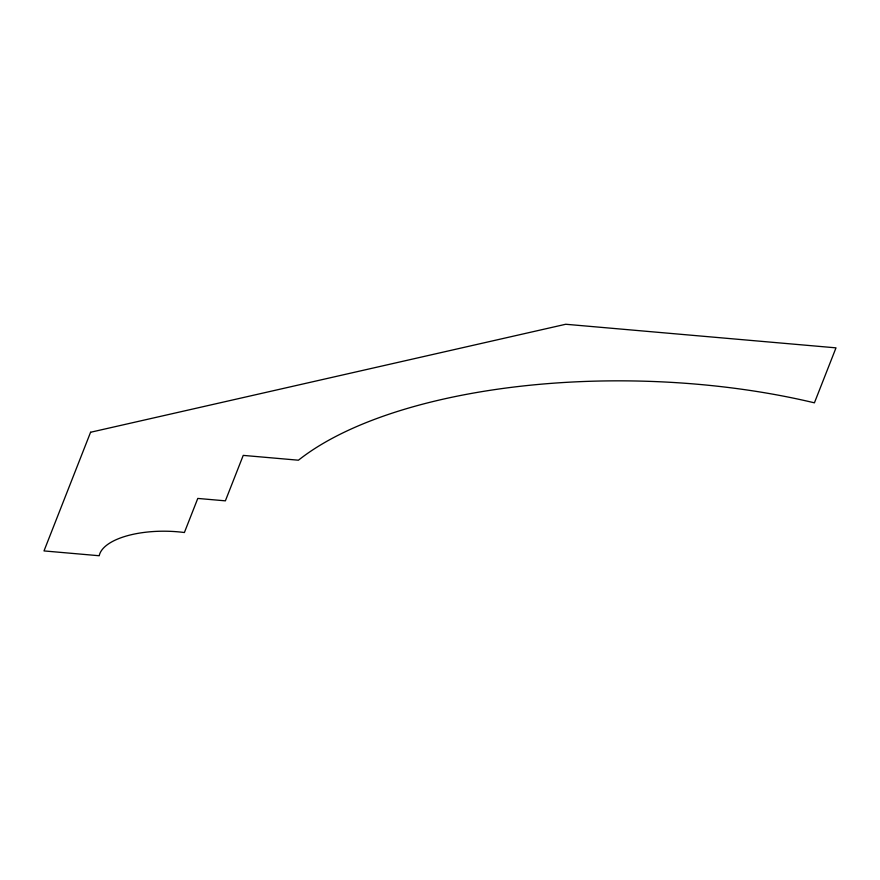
<?xml version="1.0" encoding="UTF-8"?>
<svg xmlns="http://www.w3.org/2000/svg" width="880" height="880" viewBox="0 0 880 880"><rect width="100%" height="100%" fill="white"/><g stroke="black" fill="none" stroke-linecap="round" stroke-linejoin="round"><path stroke-width="1.32" d="M90.585 432.256L44 550.924L99.209 555.742A68.09 28.237 1.4 0 1 184.393 532.521L197.78 498.432L225.379 500.841L243.232 455.389L298.43 460.207A380.27 157.696 1.4 0 1 814.418 402.831L836 347.853L565.741 324.258L90.585 432.256"/></g></svg>
